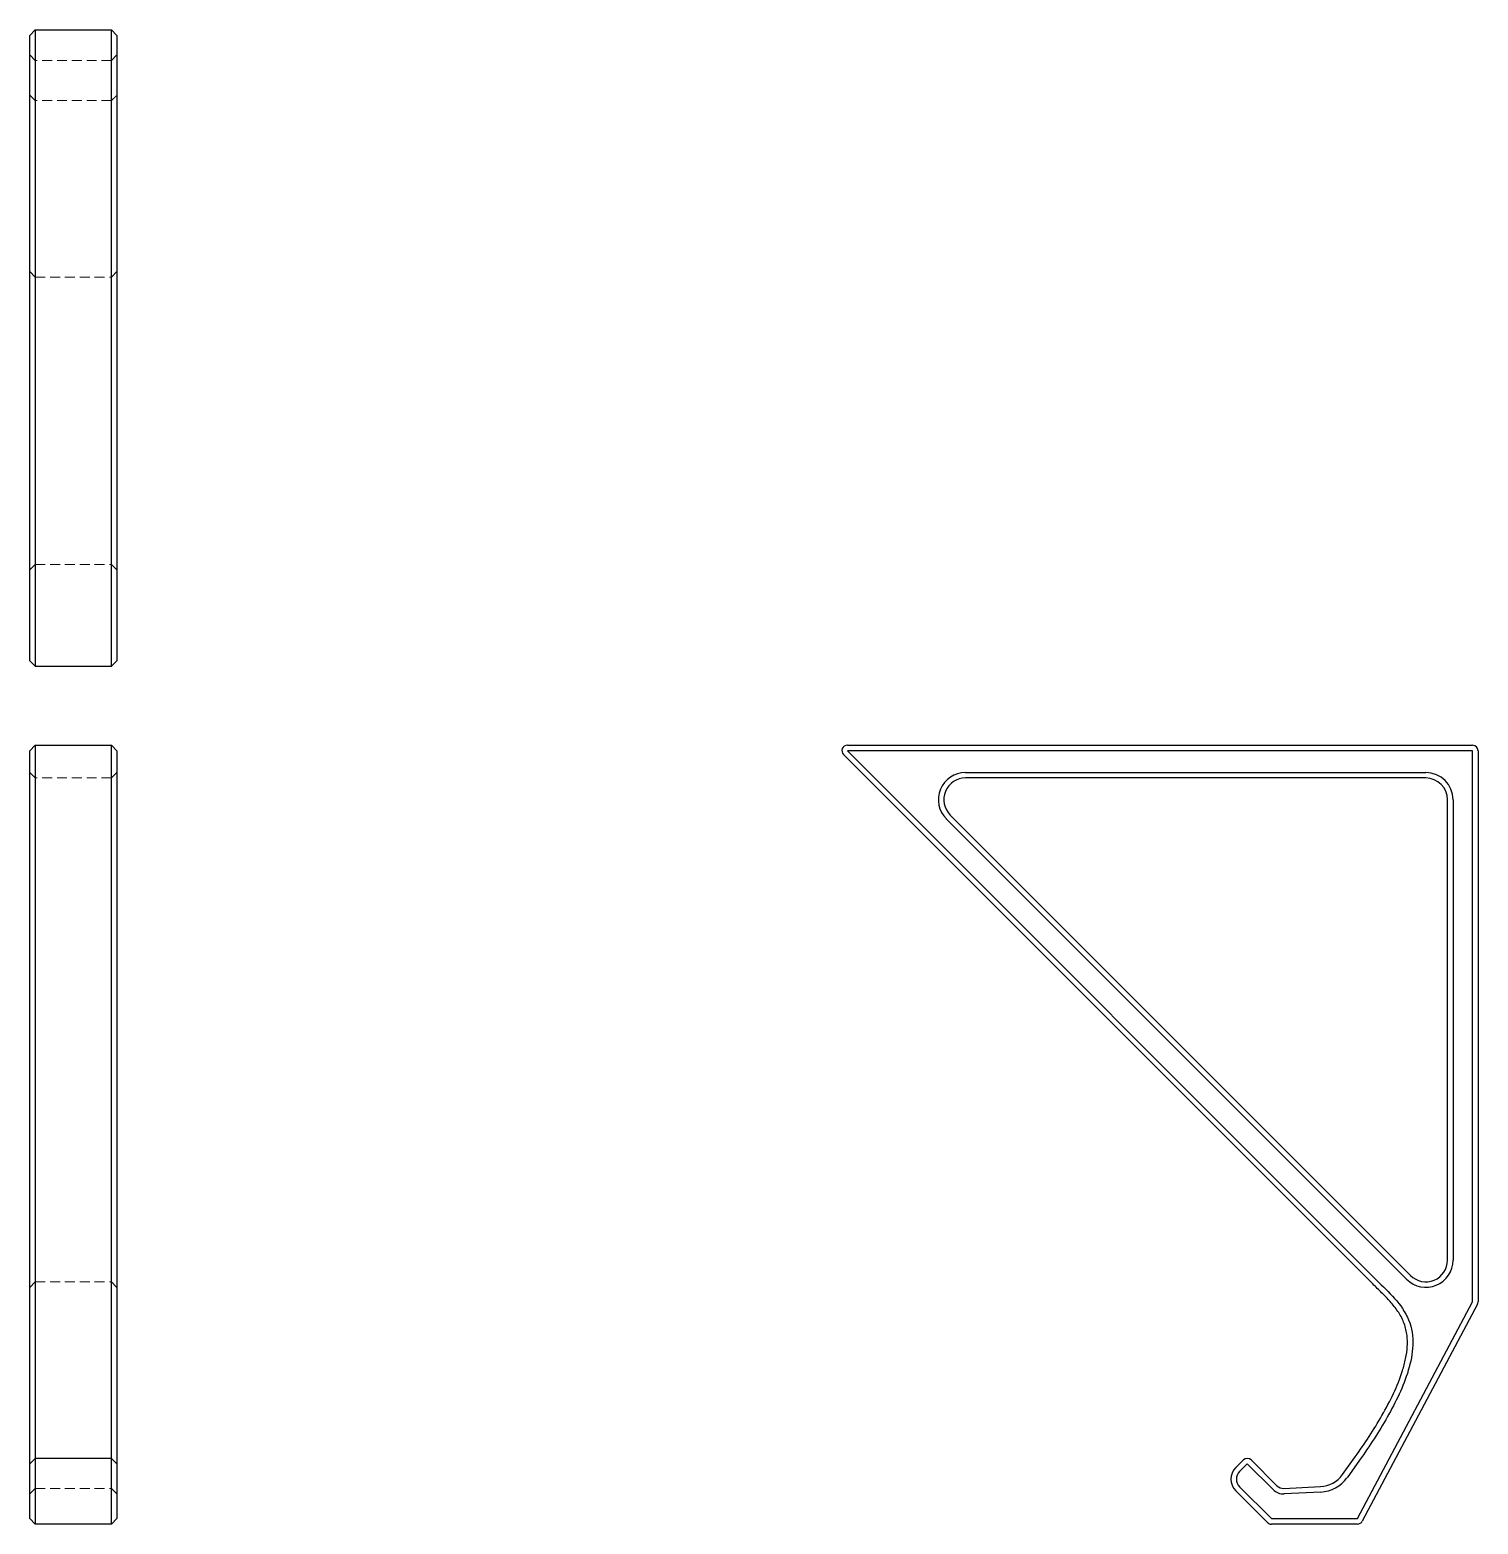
# Model space of a CAD drawing. Header units: millimetres. Extents: x 78 to 264, y 7 to 199.
import ezdxf

# ---------------------------------------------------------------- set-up
doc = ezdxf.new("R2010")
doc.units = ezdxf.units.MM
doc.linetypes.add('HIDDEN', pattern=[1.905, 1.27, -0.635])

msp = doc.modelspace()

# ---------------------------------------------------------------- linework, layer by layer
at = {"color": 7, "linetype": 'Continuous', "lineweight": 25}
for p, q in [((77.87, 198.15), (78.57, 198.85)), ((77.87, 117.85), (77.87, 198.15)), ((78.57, 198.85), (78.57, 198.15)), ((78.57, 198.85), (88.35, 198.85)), ((78.57, 198.15), (78.57, 117.85)), ((88.35, 198.15), (88.35, 198.85)), ((88.35, 198.85), (89.05, 198.15)), ((88.35, 117.85), (88.35, 198.15)), ((89.05, 198.15), (89.05, 117.85)), ((77.87, 117.85), (78.57, 117.15)), ((78.57, 117.85), (78.57, 117.15)), ((78.57, 117.15), (88.35, 117.15)), ((88.35, 117.15), (89.05, 117.85)), ((88.35, 117.15), (88.35, 117.85)), ((77.87, 106.3), (78.57, 107)), ((77.87, 38.32), (77.87, 106.3)), ((78.57, 107), (78.57, 105.81)), ((78.57, 107), (88.35, 107)), ((78.57, 105.81), (78.57, 37.83)), ((88.35, 105.81), (88.35, 107)), ((88.35, 107), (89.05, 106.3)), ((88.35, 37.83), (88.35, 105.81)), ((89.05, 106.3), (89.05, 38.32)), ((250.33, 37.83), (182.35, 105.81)), ((182.85, 107), (263.15, 107)), ((263.15, 106.3), (182.85, 106.3)), ((182.85, 106.3), (250.82, 38.32)), ((263.15, 35.55), (263.15, 106.3)), ((263.85, 106.3), (263.85, 35.55)), ((198.03, 103.51), (257.14, 103.51)), ((257.14, 102.81), (198.03, 102.81)), ((259.94, 40.9), (259.94, 100.01)), ((260.64, 100.01), (260.64, 40.9)), ((196.05, 98.04), (255.17, 38.92)), ((254.67, 38.43), (195.56, 97.54)), ((248.36, 7.7), (263.15, 35.55)), ((263.77, 35.22), (248.97, 7.37)), ((78.57, 15.44), (77.87, 14.74)), ((78.57, 15.64), (78.57, 15.44)), ((88.35, 15.44), (78.57, 15.44)), ((78.57, 15.44), (78.57, 15.24)), ((88.35, 15.44), (88.35, 15.64)), ((89.05, 14.74), (88.35, 15.44)), ((88.35, 15.24), (88.35, 15.44)), ((246.45, 13.36), (248.07, 15.64)), ((77.87, 14.74), (77.87, 15.23)), ((77.87, 13.76), (77.87, 14.74)), ((77.87, 11.78), (77.87, 13.76)), ((78.57, 15.24), (78.57, 14.25)), ((78.57, 14.25), (78.57, 11.29)), ((88.35, 14.25), (88.35, 15.24)), ((88.35, 11.29), (88.35, 14.25)), ((89.05, 15.23), (89.05, 14.74)), ((89.05, 14.74), (89.05, 13.76)), ((89.05, 13.76), (89.05, 11.78)), ((232.73, 14.25), (233.71, 15.24)), ((234.21, 14.74), (233.22, 13.76)), ((237.52, 11.44), (234.21, 14.74)), ((234.7, 15.24), (238.01, 11.93)), ((248.64, 15.23), (247.02, 12.96)), ((77.87, 7.7), (77.87, 11.78)), ((89.05, 11.78), (89.05, 7.7)), ((233.22, 11.78), (237.3, 7.7)), ((238.91, 11.58), (243.61, 11.82)), ((78.57, 11.29), (78.57, 7.2)), ((88.35, 7.2), (88.35, 11.29)), ((236.81, 7.2), (232.73, 11.29)), ((243.65, 11.12), (238.94, 10.89)), ((78.57, 7), (77.87, 7.7)), ((89.05, 7.7), (88.35, 7)), ((237.3, 7.7), (248.36, 7.7)), ((78.57, 7.2), (78.57, 7)), ((88.35, 7), (78.57, 7)), ((88.35, 7), (88.35, 7.2)), ((248.36, 7), (237.3, 7))]:
    msp.add_line(p, q, dxfattribs=at)
at = {"color": 7, "linetype": 'HIDDEN', "lineweight": 18}
for p, q in [((77.87, 195.64), (78.57, 194.94)), ((88.35, 194.94), (78.57, 194.94)), ((88.35, 194.94), (89.05, 195.64)), ((78.58, 189.76), (77.87, 190.47)), ((88.35, 189.77), (78.57, 189.77)), ((77.87, 167.81), (78.57, 167.11)), ((78.57, 167.11), (88.35, 167.11)), ((88.35, 167.11), (89.05, 167.81)), ((77.87, 129.53), (78.57, 130.23)), ((78.57, 130.23), (88.35, 130.23)), ((88.35, 130.23), (89.05, 129.53)), ((78.57, 102.81), (77.87, 103.51)), ((88.35, 102.81), (78.57, 102.81)), ((89.05, 103.51), (88.35, 102.81)), ((77.87, 37.4), (78.57, 38.1)), ((78.57, 38.1), (88.35, 38.1)), ((78.57, 35.55), (78.57, 37.83)), ((88.35, 38.1), (89.05, 37.4)), ((88.35, 37.83), (88.35, 35.55)), ((78.57, 35.22), (78.57, 35.55)), ((78.57, 33.37), (78.57, 35.22)), ((88.35, 35.55), (88.35, 35.22)), ((88.35, 35.22), (88.35, 35.07)), ((77.87, 10.88), (78.57, 11.58)), ((78.57, 11.58), (88.35, 11.58)), ((88.35, 11.58), (89.05, 10.88))]:
    msp.add_line(p, q, dxfattribs=at)
at = {"color": 7, "linetype": 'Continuous', "lineweight": 25}
for centre, radius, start, end in [((182.85, 106.3), 0.699, 90, 225), ((263.15, 106.3), 0.699, 0, 90), ((198.03, 100.01), 3.49, 90, 225), ((198.03, 100.01), 2.79, 90, 225), ((257.14, 100.01), 3.49, 0, 90), ((257.14, 100.01), 2.79, 0, 90), ((257.14, 40.9), 3.49, 225, 0), ((257.14, 40.9), 2.79, 225, 0), ((263.15, 35.55), 0.699, 332.0179, 0), ((234.21, 14.74), 0.699, 45, 135), ((234.21, 12.77), 2.1, 135, 225), ((234.21, 12.77), 1.4, 135, 225), ((238.85, 12.77), 1.19, 225, 272.8105), ((243.43, 15.51), 3.7, 272.8105, 324.5001), ((243.43, 15.51), 4.4, 272.8105, 324.5001), ((238.85, 12.77), 1.89, 225, 272.8105), ((237.3, 7.7), 0.699, 225, 270), ((248.36, 7.7), 0.699, 270, 332.0179)]:
    msp.add_arc(centre, radius, start, end, dxfattribs=at)
at = {"color": 7, "linetype": 'HIDDEN', "lineweight": 18}
msp.add_open_spline([(89.05, 190.47), (88.93, 190.35), (88.7, 190.12), (88.46, 189.88), (88.34, 189.76)], degree=3, knots=[0, 0, 0, 0, 0.5, 1, 1, 1, 1], dxfattribs=at)
at = {"color": 7, "linetype": 'Continuous', "lineweight": 25}
for points, knots in [([(77.87, 15.23), (77.87, 17.02), (77.87, 18.87), (77.87, 22.7), (77.87, 24.66), (77.87, 27.84), (77.87, 28.93), (77.87, 31.15), (77.87, 32.26), (77.87, 35.36), (77.87, 36.78), (77.87, 38.32)], [0, 0, 0, 0, 0.00463037, 0.00463037, 0.00926075, 0.00926075, 0.01157593, 0.01157593, 0.01389112, 0.01389112, 0.01852149, 0.01852149, 0.01852149, 0.01852149]), ([(78.57, 37.83), (78.57, 37.45), (78.57, 37.09), (78.57, 36.34), (78.57, 35.96), (78.57, 35.18), (78.56, 34.77), (78.56, 34.12), (78.57, 33.9), (78.57, 33.43), (78.57, 33.19), (78.57, 32.44), (78.57, 31.93), (78.57, 30.88), (78.57, 30.34), (78.57, 29.28), (78.57, 28.75), (78.57, 27.71), (78.57, 27.19), (78.57, 25.68), (78.57, 24.7), (78.57, 22.8), (78.57, 21.87), (78.57, 20.04), (78.57, 19.14), (78.57, 17.37), (78.57, 16.5), (78.57, 15.64)], [0, 0, 0, 0, 0.0625, 0.0625, 0.125, 0.125, 0.1875, 0.1875, 0.21875, 0.21875, 0.25, 0.25, 0.3125, 0.3125, 0.375, 0.375, 0.4375, 0.4375, 0.5, 0.5, 0.625, 0.625, 0.75, 0.75, 0.875, 0.875, 1, 1, 1, 1]), ([(88.35, 15.64), (88.35, 16.5), (88.35, 17.37), (88.35, 19.14), (88.35, 20.04), (88.35, 21.87), (88.35, 22.8), (88.35, 24.72), (88.35, 25.7), (88.35, 27.21), (88.35, 27.72), (88.35, 28.76), (88.35, 29.29), (88.35, 30.07), (88.35, 30.34), (88.35, 30.87), (88.35, 31.14), (88.35, 31.92), (88.35, 32.43), (88.35, 33.17), (88.35, 33.41), (88.35, 33.88), (88.35, 34.1), (88.35, 34.76), (88.35, 35.17), (88.35, 35.96), (88.35, 36.34), (88.35, 37.08), (88.35, 37.45), (88.35, 37.83)], [0, 0, 0, 0, 0.125, 0.125, 0.25, 0.25, 0.375, 0.375, 0.5, 0.5, 0.5625, 0.5625, 0.625, 0.625, 0.65625, 0.65625, 0.6875, 0.6875, 0.75, 0.75, 0.78125, 0.78125, 0.8125, 0.8125, 0.875, 0.875, 0.9375, 0.9375, 1, 1, 1, 1]), ([(89.05, 38.32), (89.05, 37.54), (89.05, 36.79), (89.05, 35.16), (89.05, 34.23), (89.05, 32.2), (89.05, 31.08), (89.05, 28.88), (89.05, 27.79), (89.05, 25.7), (89.05, 24.67), (89.05, 22.67), (89.05, 21.7), (89.05, 18.85), (89.05, 17.02), (89.05, 15.23)], [0, 0, 0, 0, 0.00234821, 0.00234821, 0.00469642, 0.00469642, 0.00704463, 0.00704463, 0.00939284, 0.00939284, 0.01174105, 0.01174105, 0.01408926, 0.01408926, 0.01878568, 0.01878568, 0.01878568, 0.01878568]), ([(248.07, 15.64), (248.68, 16.5), (249.28, 17.37), (250.43, 19.14), (250.98, 20.04), (252.03, 21.87), (252.53, 22.8), (253.43, 24.72), (253.83, 25.7), (254.3, 27.21), (254.44, 27.72), (254.65, 28.76), (254.73, 29.29), (254.77, 30.07), (254.78, 30.34), (254.76, 30.87), (254.73, 31.14), (254.62, 31.92), (254.49, 32.43), (254.19, 33.17), (254.08, 33.41), (253.83, 33.88), (253.69, 34.1), (253.25, 34.76), (252.92, 35.17), (252.21, 35.96), (251.84, 36.34), (251.09, 37.08), (250.71, 37.45), (250.33, 37.83)], [0, 0, 0, 0, 0.125, 0.125, 0.25, 0.25, 0.375, 0.375, 0.5, 0.5, 0.5625, 0.5625, 0.625, 0.625, 0.65625, 0.65625, 0.6875, 0.6875, 0.75, 0.75, 0.78125, 0.78125, 0.8125, 0.8125, 0.875, 0.875, 0.9375, 0.9375, 1, 1, 1, 1]), ([(250.82, 38.32), (251.6, 37.54), (252.41, 36.79), (253.86, 35.16), (254.52, 34.23), (255.34, 32.2), (255.51, 31.08), (255.42, 28.88), (255.2, 27.79), (254.57, 25.7), (254.16, 24.67), (253.24, 22.67), (252.73, 21.7), (251.12, 18.85), (249.91, 17.02), (248.64, 15.23)], [0, 0, 0, 0, 0.00234821, 0.00234821, 0.00469642, 0.00469642, 0.00704463, 0.00704463, 0.00939284, 0.00939284, 0.01174105, 0.01174105, 0.01408926, 0.01408926, 0.01878568, 0.01878568, 0.01878568, 0.01878568])]:
    msp.add_open_spline(points, degree=3, knots=knots, dxfattribs=at)

doc.saveas('drawing.dxf')
